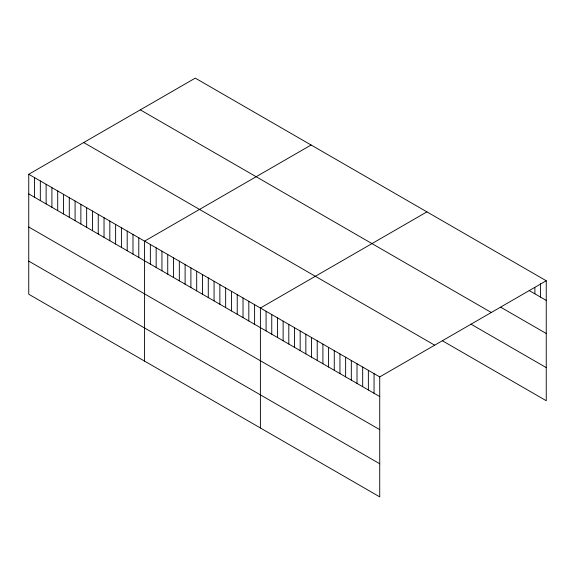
<?xml version="1.0" encoding="UTF-8"?>
<svg xmlns="http://www.w3.org/2000/svg" width="575" height="575" viewBox="0 0 575 575"><rect width="100%" height="100%" fill="white"/><g stroke="black" fill="none" stroke-linecap="round" stroke-linejoin="round"><path stroke-width="0.86" d="M28.75 174.268L379.73 376.905L379.73 496.872L28.75 294.235L28.75 174.268L195.27 78.128L546.25 280.765L546.25 400.732L442.542 340.853M311.097 145.001L144.577 241.141L144.577 361.1M426.916 211.873L260.396 308.013L260.396 427.973M379.73 376.905L546.25 280.765M529.201 290.555L546.25 300.402M500.789 307.258L546.25 333.507M140.322 109.854L491.302 312.491M470.954 324.149L546.25 367.619M83.698 142.542L434.678 345.18M28.75 193.904L379.73 396.542M28.75 227.01L379.73 429.647M28.75 261.122L379.73 463.759M540.565 283.734L540.565 297.117M534.887 287.593L534.887 293.839M374.045 373.628L374.045 393.257M368.367 370.343L368.367 389.979M362.681 367.066L362.681 386.695M357.003 363.781L357.003 383.417M351.318 360.503L351.318 380.132M345.632 357.219L345.632 376.855M339.954 353.941L339.954 373.57M334.269 350.664L334.269 370.293M328.584 347.379L328.584 367.008M322.906 344.102L322.906 363.731M317.22 340.817L317.22 360.446M311.542 337.539L311.542 357.168M305.857 334.255L305.857 353.891M300.172 330.977L300.172 350.606M294.493 327.692L294.493 347.329M288.808 324.415L288.808 344.044M283.13 321.13L283.13 340.767M277.445 317.853L277.445 337.482M271.759 314.575L271.759 334.204M266.081 311.291L266.081 330.92M254.603 304.664L254.603 324.3M248.817 301.322L248.817 320.958M243.024 297.979L243.024 317.608M237.231 294.637L237.231 314.266M231.438 291.295L231.438 310.924M225.652 287.946L225.652 307.582M219.858 284.603L219.858 304.24M214.065 281.261L214.065 300.89M208.279 277.919L208.279 297.548M202.486 274.577L202.486 294.206M196.693 271.235L196.693 290.864M190.9 267.885L190.9 287.522M185.114 264.543L185.114 284.179M179.321 261.201L179.321 280.83M173.528 257.859L173.528 277.488M167.735 254.517L167.735 274.146M161.949 251.167L161.949 270.803M156.156 247.825L156.156 267.461M150.362 244.483L150.362 264.112M138.783 237.798L138.783 257.428M132.99 234.456L132.99 254.085M127.197 231.107L127.197 250.743M121.411 227.765L121.411 247.401M115.618 224.423L115.618 244.052M109.825 221.08L109.825 240.709M104.032 217.738L104.032 237.367M98.246 214.389L98.246 234.025M92.453 211.047L92.453 230.683M86.66 207.704L86.66 227.333M80.874 204.362L80.874 223.991M75.081 201.02L75.081 220.649M69.288 197.678L69.288 217.307M63.494 194.328L63.494 213.965M57.708 190.986L57.708 210.623M51.915 187.644L51.915 207.273M46.122 184.302L46.122 203.931M40.329 180.96L40.329 200.589M34.543 177.61L34.543 197.247"/></g></svg>
